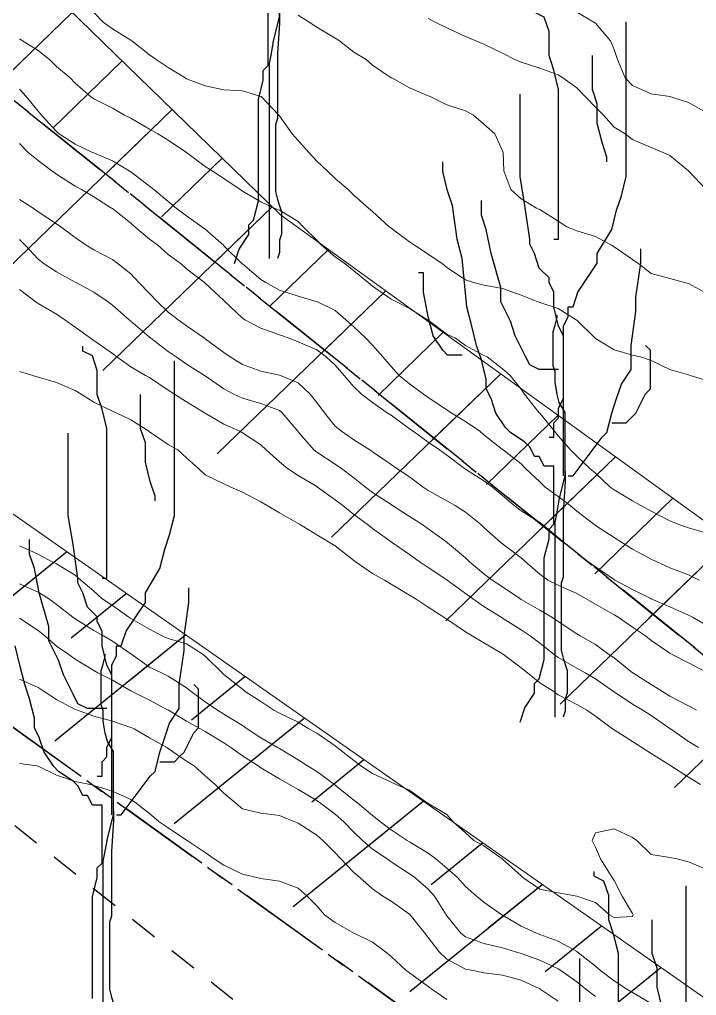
# Model space of a CAD drawing. Header units: centimetres. Extents: x 0 to 642158, y -847 to 649707.
# Drawn here: x 616807.75 to 616825.97, y 621189.58 to 621215.82 of the extents above; entities that cross this region are included whole.
import ezdxf

# ---------------------------------------------------------------- set-up
doc = ezdxf.new("R2010")
doc.units = ezdxf.units.CM
doc.header["$MEASUREMENT"] = 0
doc.linetypes.add('CENTERX2', pattern=[4, 2.5, -0.5, 0.5, -0.5])
doc.linetypes.add('JIS_02_0.7', pattern=[1.35, 0.75, -0.6])
for name, color, linetype, lineweight in [('MEV_flux_V', 7, 'Continuous', 15), ('MEV_schema paysager_V', 7, 'Continuous', 20), ('MEV_vegetal_V', 7, 'Continuous', 25), ('WAL_parcellaire agricole', 7, 'JIS_02_0.7', 25), ('WAL_topographie 0.5', 253, 'Continuous', 20)]:
    doc.layers.add(name, color=color, linetype=linetype, lineweight=lineweight)
doc.layers.add('MEV_schema paysager_Ha', color=7, linetype='Continuous', lineweight=25, transparency=0.13)
doc.layers.add('SPW_parcellaire cadastral', color=7, linetype='CENTERX2', lineweight=25, true_color=0xff0542)

# ---------------------------------------------------------------- blocks, each defined once
blk = doc.blocks.new('legende vegetal')
at = {"layer": 'MEV_vegetal_V'}
for points in [[(616813.435, 621209.066), (616813.565, 621209.456), (616813.825, 621209.846), (616813.825, 621210.105), (616813.954, 621210.235), (616814.084, 621210.754), (616814.084, 621213.482), (616814.215, 621214.002), (616814.215, 621214.261), (616814.344, 621214.391), (616814.344, 621215.95)], [(616814.378, 621209.201), (616814.378, 621214.443), (616814.433, 621214.716), (616814.488, 621215.043), (616814.652, 621215.699), (616814.652, 621217.391), (616814.488, 621217.664), (616814.433, 621217.882), (616814.378, 621218.21), (616814.378, 621218.483), (616814.323, 621218.647), (616814.323, 621219.575), (616814.378, 621219.739), (616814.433, 621219.957), (616814.433, 621220.012)], [(616822.032, 621209.722), (616822.162, 621209.722), (616822.162, 621213.748), (616822.032, 621214.268), (616821.903, 621214.658), (616821.903, 621215.307), (616821.773, 621215.696), (616821.513, 621215.826), (616821.513, 621215.957)], [(616814.652, 621215.808), (616814.652, 621215.534), (616814.597, 621214.716), (616814.597, 621212.969), (616814.542, 621212.805), (616814.542, 621211.003), (616814.597, 621210.785), (616814.652, 621210.621), (616814.706, 621210.457), (616814.706, 621209.857), (616814.652, 621209.693), (616814.652, 621209.365), (616814.597, 621209.201)], [(616821.903, 621204.397), (616822.032, 621204.397), (616822.032, 621204.787), (616822.162, 621204.916), (616822.162, 621205.176), (616822.292, 621205.436), (616822.292, 621207.384), (616822.422, 621207.644), (616822.422, 621207.904), (616822.552, 621207.904), (616822.682, 621208.293), (616823.202, 621209.073), (616823.202, 621209.333), (616823.592, 621209.982), (616823.722, 621210.501), (616823.851, 621210.891), (616823.981, 621211.41), (616823.981, 621215.567)], [(616823.461, 621211.8), (616823.461, 621211.93), (616823.332, 621212.32), (616823.202, 621212.839), (616823.202, 621213.359), (616823.072, 621213.748), (616823.072, 621214.658)], [(616822.292, 621203.358), (616822.292, 621207.124), (616822.162, 621207.384), (616822.032, 621207.904), (616822.032, 621208.293), (616821.903, 621208.553), (616821.903, 621208.683), (616821.642, 621208.943), (616821.513, 621209.333), (616821.383, 621209.592), (616821.383, 621209.722), (616821.253, 621210.631), (616821.123, 621211.41), (616821.123, 621213.619)], [(616821.123, 621196.734), (616821.253, 621197.123), (616821.513, 621197.513), (616821.513, 621197.773), (616821.642, 621197.903), (616821.773, 621198.422), (616821.773, 621201.15), (616821.903, 621201.669), (616821.903, 621201.929), (616822.032, 621202.059), (616822.032, 621203.618), (616821.773, 621203.618), (616821.642, 621203.877), (616821.513, 621203.877), (616821.383, 621204.137), (616821.253, 621204.267), (616820.863, 621204.527), (616820.733, 621204.657), (616820.473, 621205.046), (616820.343, 621205.436), (616820.213, 621205.696), (616820.213, 621205.955), (616820.084, 621206.475), (616819.954, 621206.865), (616819.823, 621207.384), (616819.694, 621207.904), (616819.564, 621209.202), (616819.434, 621209.722), (616819.304, 621210.631), (616819.174, 621211.021), (616819.044, 621211.54), (616819.044, 621211.8)], [(616822.162, 621206.215), (616821.642, 621206.215), (616821.383, 621206.345), (616821.253, 621206.605), (616820.993, 621207.124), (616820.863, 621207.514), (616820.603, 621208.034), (616820.603, 621208.423), (616820.343, 621209.333), (616820.213, 621209.982), (616820.084, 621210.371), (616820.084, 621210.761)], [(616822.422, 621203.358), (616822.552, 621203.358), (616823.332, 621204.397), (616823.461, 621204.527), (616823.592, 621205.046), (616823.722, 621205.436), (616823.851, 621205.826), (616824.111, 621206.215), (616824.111, 621206.865), (616824.241, 621207.774), (616824.241, 621208.164), (616824.371, 621209.073), (616824.371, 621209.462)], [(616819.564, 621206.605), (616819.174, 621206.605), (616819.044, 621206.735), (616818.784, 621207.124), (616818.654, 621207.644), (616818.524, 621208.293), (616818.524, 621208.813), (616818.394, 621208.813)], [(616822.066, 621196.869), (616822.066, 621202.11), (616822.121, 621202.384), (616822.176, 621202.711), (616822.34, 621203.366), (616822.34, 621205.059), (616822.176, 621205.332), (616822.121, 621205.55), (616822.066, 621205.878), (616822.066, 621206.151), (616822.011, 621206.314), (616822.011, 621207.242), (616822.066, 621207.407), (616822.121, 621207.625), (616822.121, 621207.679)], [(616809.874, 621200.607), (616810.004, 621200.607), (616810.004, 621204.633), (616809.874, 621205.153), (616809.745, 621205.543), (616809.745, 621206.192), (616809.615, 621206.581), (616809.355, 621206.711), (616809.355, 621206.841)], [(616823.592, 621204.787), (616823.981, 621204.787), (616824.111, 621204.916), (616824.241, 621205.046), (616824.501, 621205.566), (616824.631, 621205.696), (616824.631, 621206.735), (616824.501, 621206.865)], [(616809.745, 621195.282), (616809.874, 621195.282), (616809.874, 621195.671), (616810.004, 621195.801), (616810.004, 621196.061), (616810.135, 621196.321), (616810.135, 621198.269), (616810.264, 621198.529), (616810.264, 621198.788), (616810.394, 621198.788), (616810.524, 621199.178), (616811.044, 621199.957), (616811.044, 621200.217), (616811.434, 621200.867), (616811.564, 621201.386), (616811.693, 621201.776), (616811.823, 621202.295), (616811.823, 621206.452)], [(616811.303, 621202.685), (616811.303, 621202.815), (616811.174, 621203.205), (616811.044, 621203.724), (616811.044, 621204.244), (616810.914, 621204.633), (616810.914, 621205.543)], [(616810.135, 621194.243), (616810.135, 621198.009), (616810.004, 621198.269), (616809.874, 621198.788), (616809.874, 621199.178), (616809.745, 621199.438), (616809.745, 621199.568), (616809.484, 621199.828), (616809.355, 621200.217), (616809.225, 621200.477), (616809.225, 621200.607), (616809.095, 621201.516), (616808.965, 621202.295), (616808.965, 621204.503)], [(616822.34, 621203.475), (616822.34, 621203.202), (616822.285, 621202.384), (616822.285, 621200.636), (616822.23, 621200.473), (616822.23, 621198.671), (616822.285, 621198.452), (616822.34, 621198.289), (616822.394, 621198.125), (616822.394, 621197.524), (616822.34, 621197.361), (616822.34, 621197.033), (616822.285, 621196.869)], [(616809.615, 621189.307), (616809.615, 621192.035), (616809.745, 621192.554), (616809.745, 621192.814), (616809.874, 621192.944), (616809.874, 621194.502), (616809.615, 621194.502), (616809.484, 621194.762), (616809.355, 621194.762), (616809.225, 621195.022), (616809.095, 621195.152), (616808.705, 621195.412), (616808.575, 621195.542), (616808.316, 621195.931), (616808.185, 621196.321), (616808.055, 621196.581), (616808.055, 621196.84), (616807.926, 621197.36), (616807.796, 621197.75), (616807.665, 621198.269), (616807.536, 621198.788)], [(616810.004, 621197.1), (616809.484, 621197.1), (616809.225, 621197.23), (616809.095, 621197.49), (616808.835, 621198.009), (616808.705, 621198.399), (616808.445, 621198.919), (616808.445, 621199.308), (616808.185, 621200.217), (616808.055, 621200.867), (616807.926, 621201.256), (616807.926, 621201.646)], [(616810.264, 621194.243), (616810.394, 621194.243), (616811.174, 621195.282), (616811.303, 621195.412), (616811.434, 621195.931), (616811.564, 621196.321), (616811.693, 621196.711), (616811.954, 621197.1), (616811.954, 621197.75), (616812.083, 621198.659), (616812.083, 621199.049), (616812.213, 621199.957), (616812.213, 621200.347)], [(616809.908, 621187.754), (616809.908, 621192.995), (616809.963, 621193.269), (616810.018, 621193.596), (616810.182, 621194.251), (616810.182, 621195.944), (616810.018, 621196.216), (616809.963, 621196.435), (616809.908, 621196.763), (616809.908, 621197.036), (616809.854, 621197.199), (616809.854, 621198.127), (616809.908, 621198.292), (616809.963, 621198.51), (616809.963, 621198.564)], [(616811.434, 621195.671), (616811.823, 621195.671), (616811.954, 621195.801), (616812.083, 621195.931), (616812.343, 621196.451), (616812.473, 621196.581), (616812.473, 621197.62), (616812.343, 621197.75)], [(616810.182, 621194.36), (616810.182, 621194.087), (616810.127, 621193.269), (616810.127, 621191.521), (616810.072, 621191.358), (616810.072, 621189.556), (616810.127, 621189.337), (616810.182, 621189.174), (616810.236, 621189.01), (616810.236, 621188.409), (616810.182, 621188.246), (616810.182, 621187.918), (616810.127, 621187.754)], [(616823.641, 621186.488), (616823.771, 621186.488), (616823.771, 621190.514), (616823.641, 621191.033), (616823.512, 621191.423), (616823.512, 621192.072), (616823.382, 621192.462), (616823.122, 621192.592), (616823.122, 621192.722)], [(616823.512, 621181.163), (616823.641, 621181.163), (616823.641, 621181.552), (616823.771, 621181.682), (616823.771, 621181.942), (616823.902, 621182.202), (616823.902, 621184.15), (616824.031, 621184.409), (616824.031, 621184.669), (616824.161, 621184.669), (616824.291, 621185.059), (616824.811, 621185.838), (616824.811, 621186.098), (616825.201, 621186.747), (616825.331, 621187.267), (616825.46, 621187.657), (616825.59, 621188.176), (616825.59, 621192.332)], [(616825.071, 621188.566), (616825.071, 621188.695), (616824.941, 621189.085), (616824.811, 621189.605), (616824.811, 621190.124), (616824.681, 621190.514), (616824.681, 621191.423)], [(616823.902, 621180.123), (616823.902, 621183.89), (616823.771, 621184.15), (616823.641, 621184.669), (616823.641, 621185.059), (616823.512, 621185.319), (616823.512, 621185.449), (616823.252, 621185.708), (616823.122, 621186.098), (616822.992, 621186.358), (616822.992, 621186.488), (616822.862, 621187.397), (616822.732, 621188.176), (616822.732, 621190.384)]]:
    blk.add_lwpolyline(points, dxfattribs=at)

msp = doc.modelspace()

# ---------------------------------------------------------------- hatches: boundary and pattern name
at = {"layer": 'MEV_schema paysager_Ha', "transparency": 33554687}
h = msp.add_hatch(dxfattribs=at)
h.set_pattern_fill('ANSI31', color=60, scale=30, angle=359)
h.paths.add_polyline_path([(616757.324, 621259.849), (616760.155, 621257.242), (616760.982, 621256.726), (616761.085, 621254.97), (616761.292, 621252.904), (616762.739, 621251.355), (616766.252, 621247.429), (616776.276, 621240.095), (616803.635, 621221.386), (616814.775, 621210.573), (616832.211, 621197.985), (616844.965, 621188.786), (616864.899, 621172.406), (616872.703, 621166.356), (616874.496, 621164.947), (616886.002, 621150.276), (616883.932, 621149.958), (616881.224, 621149.639), (616872.465, 621156.485), (616855.742, 621169.779), (616840.293, 621183.152), (616825.694, 621194.945), (616802.145, 621212.096), (616783.054, 621227.818), (616772.886, 621235.766), (616764.994, 621244.141), (616758.559, 621250.209), (616756.434, 621253.911), (616755.706, 621255.731), (616755.584, 621257.613), (616755.706, 621258.644), (616756.92, 621259.615)])
h = msp.add_hatch(dxfattribs=at)
h.set_pattern_fill('ANSI31', color=60, scale=15, angle=359)
h.paths.add_polyline_path([(616757.324, 621259.849), (616760.155, 621257.242), (616760.982, 621256.726), (616761.085, 621254.97), (616761.292, 621252.904), (616762.739, 621251.355), (616766.252, 621247.429), (616776.276, 621240.095), (616803.635, 621221.386), (616814.775, 621210.573), (616832.211, 621197.985), (616844.965, 621188.786), (616864.899, 621172.406), (616872.703, 621166.356), (616874.496, 621164.947), (616886.002, 621150.276), (616883.932, 621149.958), (616881.75, 621152.337), (616874.75, 621159.908), (616858.874, 621173.092), (616842.557, 621186.029), (616828, 621196.997), (616806.346, 621214.81), (616786.102, 621230.091), (616775.767, 621237.806), (616766.25, 621245.564), (616760.173, 621251.167), (616760.132, 621253.928), (616759.25, 621255.916), (616756.75, 621257.606), (616755.706, 621258.644), (616756.92, 621259.615)])
h = msp.add_hatch(dxfattribs=at)
h.set_pattern_fill('ANSI31', color=60, scale=30, angle=354)
h.paths.add_polyline_path([(616763.793, 621237.399), (616780.361, 621223.636), (616806.73, 621203.109), (616835.432, 621183.048), (616849.2, 621170.918), (616860.426, 621161.465), (616877.021, 621145.92), (616895.432, 621126.667), (616906.244, 621113.266), (616915.551, 621100.874), (616925.104, 621088.577), (616933.769, 621076.473), (616936.099, 621075.05), (616937.977, 621072.979), (616937.912, 621070.973), (616937.135, 621069.225), (616936.358, 621067.608), (616937.135, 621064.501), (616940.76, 621060.683), (616945.227, 621056.8), (616947.105, 621052.206), (616962.41, 621024.728), (616974.109, 620995.255), (616988.613, 620964.831), (617000.873, 620934.818), (616994.034, 620945.287), (616980.56, 620976.65), (616967.841, 621003.399), (616952.474, 621032.764), (616936.299, 621056.62), (616930.996, 621060.508), (616927.549, 621064.307), (616925.604, 621066.074), (616925.516, 621067.841), (616925.125, 621068.86), (616924.852, 621069.499), (616924.487, 621070.183), (616924.304, 621071.324), (616923.391, 621073.103), (616922.341, 621073.925), (616921.096, 621075.97), (616919.417, 621078.356), (616911.722, 621092.304), (616907.214, 621097.272), (616901.665, 621105.707), (616893.69, 621116.453), (616882.131, 621129.394), (616872.652, 621139.563), (616858.571, 621155.492), (616844.444, 621168.426), (616830.582, 621180.304), (616816.719, 621190.861), (616800.357, 621202.226), (616786.054, 621214.304), (616772.55, 621226.115), (616757.239, 621240.336), (616751.019, 621247.072), (616746.267, 621252.771), (616748.773, 621253.031), (616755.597, 621245.259), (616761.904, 621239.386)])
h = msp.add_hatch(dxfattribs=at)
h.set_pattern_fill('ANSI31', color=60, scale=15, angle=354)
h.paths.add_polyline_path([(616763.793, 621237.399), (616780.361, 621223.636), (616806.73, 621203.109), (616835.432, 621183.048), (616849.2, 621170.918), (616860.426, 621161.465), (616877.021, 621145.92), (616895.432, 621126.667), (616906.244, 621113.266), (616915.551, 621100.874), (616925.104, 621088.577), (616933.769, 621076.473), (616936.099, 621075.05), (616937.977, 621072.979), (616937.912, 621070.973), (616937.135, 621069.225), (616936.358, 621067.608), (616937.135, 621064.501), (616940.76, 621060.683), (616945.227, 621056.8), (616947.105, 621052.206), (616962.41, 621024.728), (616974.109, 620995.255), (616988.613, 620964.831), (617000.873, 620934.818), (616995.278, 620946.197), (616981.322, 620977.591), (616968.949, 621004.724), (616954.95, 621033.47), (616939.273, 621058.598), (616934.212, 621062.775), (616932.292, 621066.548), (616932.356, 621068.019), (616932.484, 621070.385), (616932.676, 621072.303), (616931.333, 621074.286), (616929.926, 621075.948), (616928.134, 621077.547), (616926.215, 621078.186), (616923.976, 621080.872), (616915.079, 621094.601), (616910.377, 621100.394), (616904.363, 621108.155), (616896.709, 621119.194), (616884.982, 621132.444), (616875.303, 621142.281), (616859.978, 621158.245), (616846.267, 621170.017), (616832.7, 621182.018), (616818.337, 621192.934), (616802.115, 621203.987), (616787.085, 621215.761), (616773.725, 621227.447), (616758.184, 621241.318), (616751.756, 621248.212), (616746.267, 621252.771), (616748.773, 621253.031), (616755.597, 621245.259), (616761.904, 621239.386)])

# ---------------------------------------------------------------- linework, layer by layer
at = {"layer": 'MEV_flux_V', "color": 6}
msp.add_lwpolyline([(616785.789, 621200.806, -0.097875), (616829.095, 621259.317, -0.156904)], format="xyb", dxfattribs=at)
at = {"layer": 'MEV_schema paysager_V', "color": 60}
for points in [[(616757.378, 621259.89), (616759.489, 621257.843), (616761.096, 621255.734), (616761.292, 621252.904), (616762.739, 621251.355), (616766.252, 621247.429), (616776.276, 621240.095), (616803.635, 621221.386), (616814.775, 621210.573), (616832.211, 621197.985), (616844.965, 621188.786), (616864.899, 621172.406), (616872.703, 621166.356), (616874.097, 621165.6), (616885.131, 621151.31)], [(616748.773, 621253.031), (616755.597, 621245.259), (616761.904, 621239.386), (616763.793, 621237.399), (616780.361, 621223.636), (616806.73, 621203.109), (616835.432, 621183.048), (616849.2, 621170.918), (616860.426, 621161.465), (616877.021, 621145.92), (616895.432, 621126.667), (616906.244, 621113.266)]]:
    msp.add_lwpolyline(points, dxfattribs=at)
at = {"layer": 'MEV_vegetal_V'}
msp.add_lwpolyline([(616823.652, 621212.56), (616823.652, 621212.56)], dxfattribs=at)
at = {"layer": 'SPW_parcellaire cadastral'}
for points in [[(616718.835, 621287.856), (616753.119, 621246.609), (616783.079, 621216.904), (616803.88, 621199.445), (616825.651, 621183.795), (616841.151, 621171.07), (616772.42, 621142.06), (616722.671, 621121.06), (616716.437, 621128.668)], [(616759.547, 621253.317), (616769.052, 621263.236), (616807.471, 621257.591), (616853.21, 621251.95), (616855.188, 621236.398), (616860.014, 621211.506), (616871.754, 621169.863), (616875.83, 621158.333), (616880.257, 621148.971), (616874.289, 621147.611), (616838.405, 621188.897), (616792.367, 621225.886), (616769.031, 621243.825), (616759.547, 621253.317)], [(617069.693, 620775.462), (617042.312, 620836.61), (617036.267, 620850.114), (617034.006, 620855.163), (617017.558, 620891.904), (616974.006, 620989.185), (616961.91, 621014.447), (616950.392, 621034.719), (616936.965, 621054.591), (616923.841, 621069.865), (616923.568, 621072.35), (616921.936, 621074.869), (616902.276, 621105.214), (616875.163, 621136.929), (616841.151, 621171.07), (616825.651, 621183.795), (616803.88, 621199.445), (616783.079, 621216.904), (616753.119, 621246.609), (616755.27, 621248.854), (616758.203, 621251.915), (616759.547, 621253.317)], [(616759.547, 621253.317), (616769.031, 621243.825), (616792.367, 621225.886), (616838.405, 621188.897), (616874.289, 621147.611), (616880.257, 621148.971), (616875.83, 621158.333), (616871.754, 621169.863), (616860.014, 621211.506), (616855.188, 621236.398), (616853.21, 621251.95), (616866.215, 621247.765), (616874.077, 621241.92), (616881.234, 621232.553), (616885.867, 621223.79), (616890.69, 621210.508), (616901.351, 621171.858)]]:
    msp.add_lwpolyline(points, dxfattribs=at)
at = {"layer": 'WAL_parcellaire agricole'}
msp.add_lwpolyline([(616729.279, 621214.505), (616755.498, 621243.526), (616799.169, 621200.865), (616838.173, 621169.87), (616922.849, 621078.881), (616887.651, 621066.277), (616828.245, 621125.169), (616732.293, 621211.325), (616729.279, 621214.505)], dxfattribs=at)
at = {"layer": 'WAL_topographie 0.5'}
for points in [[(616826.25, 621206.114), (616825.799, 621206.25), (616825.75, 621206.263), (616825.25, 621206.414), (616824.75, 621206.656), (616824.459, 621206.75), (616824.25, 621206.798), (616823.75, 621206.939), (616823.25, 621207.24), (616823.239, 621207.25), (616822.75, 621207.733), (616822.729, 621207.75), (616822.25, 621208.049), (616821.75, 621208.211), (616821.651, 621208.25), (616821.25, 621208.41), (616820.75, 621208.585), (616820.25, 621208.675), (616819.967, 621208.75), (616819.75, 621208.819), (616819.25, 621209.158), (616819.134, 621209.25), (616818.75, 621209.51), (616818.378, 621209.75), (616818.25, 621209.841), (616817.75, 621210.214), (616817.699, 621210.25), (616817.25, 621210.655), (616817.141, 621210.75), (616816.75, 621211.095), (616816.595, 621211.25), (616816.25, 621211.544), (616816.035, 621211.75), (616815.75, 621212.015), (616815.536, 621212.25), (616815.25, 621212.571), (616815.087, 621212.75), (616814.75, 621213.233), (616814.734, 621213.25), (616814.257, 621213.75), (616814.25, 621213.756), (616813.75, 621213.907), (616813.25, 621213.932), (616812.75, 621214.037), (616812.25, 621214.231), (616812.214, 621214.25), (616811.75, 621214.529), (616811.426, 621214.75), (616811.25, 621214.876), (616810.772, 621215.25), (616810.75, 621215.267), (616810.25, 621215.569), (616810.003, 621215.75), (616809.75, 621216.014)], [(616826.25, 621208.453), (616825.75, 621208.724), (616825.644, 621208.75), (616825.25, 621208.859), (616824.75, 621208.99), (616824.419, 621209.25), (616824.25, 621209.373), (616823.75, 621209.709), (616823.681, 621209.75), (616823.25, 621209.983), (616822.75, 621210.144), (616822.48, 621210.25), (616822.25, 621210.396), (616821.75, 621210.71), (616821.663, 621210.75), (616821.25, 621210.997), (616820.971, 621211.25), (616820.787, 621211.75), (616820.766, 621212.25), (616820.75, 621212.292), (616820.544, 621212.75), (616820.25, 621213.011), (616819.967, 621213.25), (616819.75, 621213.367), (616819.25, 621213.53), (616818.801, 621213.75), (616818.75, 621213.77), (616818.25, 621213.983), (616817.77, 621214.25), (616817.75, 621214.258), (616817.25, 621214.595), (616817.083, 621214.75), (616816.75, 621214.941), (616816.365, 621215.25), (616816.25, 621215.322), (616815.75, 621215.615), (616815.544, 621215.75), (616815.25, 621215.936)], [(616826.229, 621211.25), (616825.753, 621211.75), (616825.75, 621211.753), (616825.25, 621212.163), (616825.07, 621212.25), (616824.75, 621212.378), (616824.25, 621212.599), (616824.054, 621212.75), (616823.75, 621212.925), (616823.466, 621213.25), (616823.25, 621213.462), (616822.972, 621213.75), (616822.75, 621213.985), (616822.37, 621214.25), (616822.25, 621214.336), (616821.75, 621214.515), (616821.25, 621214.674), (616821.08, 621214.75), (616820.75, 621214.913), (616820.25, 621215.158), (616820.034, 621215.25), (616819.75, 621215.363), (616819.25, 621215.595), (616818.933, 621215.75), (616818.75, 621215.846)], [(616826.25, 621213.309), (616825.75, 621213.591), (616825.256, 621213.75), (616825.25, 621213.753), (616824.75, 621213.823), (616824.25, 621214.047), (616824.049, 621214.25), (616823.846, 621214.75), (616823.75, 621215.017), (616823.656, 621215.25), (616823.25, 621215.722), (616823.211, 621215.75), (616822.75, 621216.022)], [(616826.25, 621202.006), (616825.75, 621202.151), (616825.468, 621202.25), (616825.25, 621202.346), (616824.75, 621202.604), (616824.468, 621202.75), (616824.25, 621202.878), (616823.75, 621203.175), (616823.645, 621203.25), (616823.25, 621203.627), (616823.098, 621203.75), (616822.75, 621204.08), (616822.578, 621204.25), (616822.25, 621204.624), (616822.145, 621204.75), (616821.75, 621205.236), (616821.734, 621205.25), (616821.343, 621205.75), (616821.25, 621205.885), (616820.958, 621206.25), (616820.75, 621206.425), (616820.34, 621206.75), (616820.25, 621206.791), (616819.75, 621207.06), (616819.48, 621207.25), (616819.25, 621207.36), (616818.75, 621207.737), (616818.734, 621207.75), (616818.25, 621208.052), (616817.86, 621208.25), (616817.75, 621208.305), (616817.25, 621208.649), (616817.134, 621208.75), (616816.75, 621209.066), (616816.511, 621209.25), (616816.25, 621209.442), (616815.879, 621209.75), (616815.75, 621209.886), (616815.384, 621210.25), (616815.25, 621210.392), (616814.75, 621210.697), (616814.608, 621210.75), (616814.25, 621210.923), (616813.75, 621211.204), (616813.688, 621211.25), (616813.25, 621211.547), (616812.94, 621211.75), (616812.75, 621211.871), (616812.25, 621212.25), (616812.25, 621212.25), (616811.75, 621212.58), (616811.475, 621212.75), (616811.25, 621212.874), (616810.75, 621213.167), (616810.578, 621213.25), (616810.25, 621213.441), (616809.75, 621213.693), (616809.663, 621213.75), (616809.25, 621214.113), (616809.117, 621214.25), (616808.75, 621214.562), (616808.557, 621214.75), (616808.25, 621214.987), (616807.83, 621215.25), (616807.75, 621215.299)], [(616826.043, 621200.75), (616825.75, 621200.886), (616825.25, 621201.076), (616824.88, 621201.25), (616824.75, 621201.312), (616824.25, 621201.584), (616823.976, 621201.75), (616823.75, 621201.89), (616823.25, 621202.215), (616823.205, 621202.25), (616822.75, 621202.6), (616822.566, 621202.75), (616822.25, 621202.999), (616821.9, 621203.25), (616821.75, 621203.388), (616821.37, 621203.75), (616821.25, 621203.873), (616820.765, 621204.25), (616820.75, 621204.261), (616820.25, 621204.657), (616820.136, 621204.75), (616819.75, 621205.015), (616819.366, 621205.25), (616819.25, 621205.323), (616818.75, 621205.662), (616818.624, 621205.75), (616818.25, 621206.025), (616817.972, 621206.25), (616817.75, 621206.494), (616817.53, 621206.75), (616817.25, 621207.064), (616817.071, 621207.25), (616816.75, 621207.554), (616816.536, 621207.75), (616816.25, 621207.993), (616815.75, 621208.237), (616815.698, 621208.25), (616815.25, 621208.38), (616814.75, 621208.544), (616814.379, 621208.75), (616814.25, 621208.833), (616813.75, 621209.248), (616813.748, 621209.25), (616813.25, 621209.739), (616813.239, 621209.75), (616812.75, 621210.187), (616812.657, 621210.25), (616812.25, 621210.546), (616811.968, 621210.75), (616811.75, 621210.924), (616811.367, 621211.25), (616811.25, 621211.345), (616810.75, 621211.723), (616810.707, 621211.75), (616810.25, 621212.023), (616809.75, 621212.234), (616809.719, 621212.25), (616809.25, 621212.469), (616808.823, 621212.75), (616808.75, 621212.808), (616808.341, 621213.25), (616808.25, 621213.361), (616807.933, 621213.75), (616807.75, 621213.948)], [(616826.25, 621199.53), (616825.86, 621199.75), (616825.75, 621199.808), (616825.25, 621200.032), (616824.75, 621200.246), (616824.743, 621200.25), (616824.25, 621200.494), (616823.774, 621200.75), (616823.75, 621200.764), (616823.25, 621201.105), (616823.044, 621201.25), (616822.75, 621201.477), (616822.419, 621201.75), (616822.25, 621201.896), (616821.82, 621202.25), (616821.75, 621202.3), (616821.25, 621202.607), (616821.067, 621202.75), (616820.75, 621203.027), (616820.479, 621203.25), (616820.25, 621203.417), (616819.75, 621203.735), (616819.725, 621203.75), (616819.25, 621204.103), (616819.051, 621204.25), (616818.75, 621204.459), (616818.348, 621204.75), (616818.25, 621204.819), (616817.75, 621205.185), (616817.65, 621205.25), (616817.25, 621205.523), (616816.951, 621205.75), (616816.75, 621205.946), (616816.487, 621206.25), (616816.25, 621206.523), (616816.007, 621206.75), (616815.75, 621206.941), (616815.25, 621207.159), (616815.004, 621207.25), (616814.75, 621207.341), (616814.25, 621207.526), (616813.813, 621207.75), (616813.75, 621207.789), (616813.264, 621208.25), (616813.25, 621208.264), (616812.75, 621208.733), (616812.726, 621208.75), (616812.25, 621209.116), (616812.098, 621209.25), (616811.75, 621209.504), (616811.471, 621209.75), (616811.25, 621209.917), (616810.856, 621210.25), (616810.75, 621210.345), (616810.25, 621210.737), (616810.231, 621210.75), (616809.75, 621211.054), (616809.42, 621211.25), (616809.25, 621211.341), (616808.75, 621211.663), (616808.625, 621211.75), (616808.25, 621212.03), (616807.987, 621212.25), (616807.75, 621212.487)], [(616826.25, 621198.261), (616825.75, 621198.527), (616825.314, 621198.75), (616825.25, 621198.785), (616824.75, 621199.128), (616824.601, 621199.25), (616824.25, 621199.479), (616823.866, 621199.75), (616823.75, 621199.817), (616823.25, 621200.099), (616822.985, 621200.25), (616822.75, 621200.385), (616822.25, 621200.616), (616821.973, 621200.75), (616821.75, 621200.904), (616821.357, 621201.25), (616821.25, 621201.347), (616820.75, 621201.721), (616820.715, 621201.75), (616820.25, 621202.162), (616820.156, 621202.25), (616819.75, 621202.577), (616819.476, 621202.75), (616819.25, 621202.877), (616818.75, 621203.161), (616818.615, 621203.25), (616818.25, 621203.529), (616817.906, 621203.75), (616817.75, 621203.857), (616817.25, 621204.199), (616817.177, 621204.25), (616816.75, 621204.523), (616816.415, 621204.75), (616816.25, 621204.891), (616815.957, 621205.25), (616815.75, 621205.523), (616815.574, 621205.75), (616815.25, 621206.048), (616814.778, 621206.25), (616814.75, 621206.261), (616814.25, 621206.369), (616813.75, 621206.543), (616813.419, 621206.75), (616813.25, 621206.867), (616812.75, 621207.238), (616812.732, 621207.25), (616812.25, 621207.585), (616812.017, 621207.75), (616811.75, 621207.957), (616811.444, 621208.25), (616811.25, 621208.451), (616810.963, 621208.75), (616810.75, 621208.982), (616810.41, 621209.25), (616810.25, 621209.367), (616809.75, 621209.628), (616809.548, 621209.75), (616809.25, 621209.956), (616808.862, 621210.25), (616808.75, 621210.326), (616808.25, 621210.654), (616808.117, 621210.75), (616807.75, 621210.983)], [(616825.971, 621197.25), (616825.75, 621197.367), (616825.25, 621197.63), (616825.055, 621197.75), (616824.75, 621197.944), (616824.259, 621198.25), (616824.25, 621198.257), (616823.75, 621198.654), (616823.613, 621198.75), (616823.25, 621199.015), (616822.838, 621199.25), (616822.75, 621199.302), (616822.25, 621199.633), (616822.08, 621199.75), (616821.75, 621199.939), (616821.25, 621200.227), (616821.213, 621200.25), (616820.75, 621200.567), (616820.475, 621200.75), (616820.25, 621200.918), (616819.848, 621201.25), (616819.75, 621201.345), (616819.267, 621201.75), (616819.25, 621201.764), (616818.75, 621202.127), (616818.575, 621202.25), (616818.25, 621202.456), (616817.793, 621202.75), (616817.75, 621202.778), (616817.25, 621203.106), (616817.059, 621203.25), (616816.75, 621203.498), (616816.417, 621203.75), (616816.25, 621203.865), (616815.75, 621204.191), (616815.672, 621204.25), (616815.25, 621204.736), (616815.239, 621204.75), (616814.821, 621205.25), (616814.75, 621205.306), (616814.25, 621205.499), (616813.75, 621205.639), (616813.515, 621205.75), (616813.25, 621205.89), (616812.75, 621206.238), (616812.731, 621206.25), (616812.25, 621206.558), (616811.965, 621206.75), (616811.75, 621206.899), (616811.284, 621207.25), (616811.25, 621207.279), (616810.75, 621207.714), (616810.704, 621207.75), (616810.25, 621208.14), (616810.108, 621208.25), (616809.75, 621208.488), (616809.276, 621208.75), (616809.25, 621208.763), (616808.75, 621209.036), (616808.415, 621209.25), (616808.25, 621209.381), (616807.908, 621209.75), (616807.75, 621209.903)], [(616826.021, 621196.25), (616825.75, 621196.409), (616825.266, 621196.75), (616825.25, 621196.761), (616824.75, 621197.107), (616824.524, 621197.25), (616824.25, 621197.411), (616823.75, 621197.74), (616823.736, 621197.75), (616823.25, 621198.093), (616822.975, 621198.25), (616822.75, 621198.382), (616822.25, 621198.669), (616822.139, 621198.75), (616821.75, 621199.049), (616821.493, 621199.25), (616821.25, 621199.414), (616820.75, 621199.728), (616820.714, 621199.75), (616820.25, 621200.038), (616819.946, 621200.25), (616819.75, 621200.392), (616819.256, 621200.75), (616819.25, 621200.755), (616818.75, 621201.09), (616818.51, 621201.25), (616818.25, 621201.436), (616817.789, 621201.75), (616817.75, 621201.777), (616817.25, 621202.132), (616817.106, 621202.25), (616816.75, 621202.515), (616816.452, 621202.75), (616816.25, 621202.906), (616815.772, 621203.25), (616815.75, 621203.264), (616815.25, 621203.558), (616814.96, 621203.75), (616814.75, 621203.925), (616814.387, 621204.25), (616814.25, 621204.385), (616813.75, 621204.712), (616813.683, 621204.75), (616813.25, 621204.939), (616812.75, 621205.239), (616812.731, 621205.25), (616812.25, 621205.54), (616811.925, 621205.75), (616811.75, 621205.859), (616811.25, 621206.193), (616811.144, 621206.25), (616810.75, 621206.48), (616810.374, 621206.75), (616810.25, 621206.84), (616809.75, 621207.194), (616809.665, 621207.25), (616809.25, 621207.549), (616808.975, 621207.75), (616808.75, 621207.903), (616808.25, 621208.189), (616808.163, 621208.25), (616807.75, 621208.562)], [(616826.077, 621195.25), (616825.75, 621195.446), (616825.28, 621195.75), (616825.25, 621195.768), (616824.75, 621196.084), (616824.499, 621196.25), (616824.25, 621196.404), (616823.75, 621196.721), (616823.708, 621196.75), (616823.25, 621197.088), (616823.021, 621197.25), (616822.75, 621197.402), (616822.25, 621197.665), (616822.131, 621197.75), (616821.75, 621197.982), (616821.423, 621198.25), (616821.25, 621198.388), (616820.775, 621198.75), (616820.75, 621198.767), (616820.25, 621199.057), (616819.934, 621199.25), (616819.75, 621199.359), (616819.25, 621199.693), (616819.168, 621199.75), (616818.75, 621200.019), (616818.403, 621200.25), (616818.25, 621200.343), (616817.75, 621200.642), (616817.574, 621200.75), (616817.25, 621200.922), (616816.782, 621201.25), (616816.75, 621201.274), (616816.25, 621201.665), (616816.113, 621201.75), (616815.75, 621201.969), (616815.289, 621202.25), (616815.25, 621202.272), (616814.75, 621202.557), (616814.419, 621202.75), (616814.25, 621202.85), (616813.75, 621203.108), (616813.437, 621203.25), (616813.25, 621203.335), (616812.75, 621203.583), (616812.569, 621203.75), (616812.25, 621204.033), (616812.011, 621204.25), (616811.75, 621204.391), (616811.25, 621204.733), (616811.229, 621204.75), (616810.75, 621205.057), (616810.356, 621205.25), (616810.25, 621205.293), (616809.75, 621205.535), (616809.407, 621205.75), (616809.25, 621205.842), (616808.75, 621206.057), (616808.25, 621206.208), (616808.109, 621206.25), (616807.75, 621206.358)], [(616826.25, 621192.963), (616825.75, 621193.17), (616825.442, 621193.25), (616825.25, 621193.291), (616824.75, 621193.372), (616824.362, 621193.75), (616824.25, 621193.829), (616823.75, 621194.061), (616823.25, 621193.95), (616823.159, 621193.75), (616823.25, 621193.568), (616823.39, 621193.25), (616823.704, 621192.75), (616823.75, 621192.667), (616823.967, 621192.25), (616824.25, 621191.786), (616824.263, 621191.75), (616824.25, 621191.704), (616823.75, 621191.675), (616823.628, 621191.75), (616823.25, 621192.08), (616822.75, 621192.25), (616822.75, 621192.25), (616822.25, 621192.339), (616821.75, 621192.441), (616821.3, 621192.75), (616821.25, 621192.797), (616820.75, 621193.245), (616820.743, 621193.25), (616820.25, 621193.599), (616819.979, 621193.75), (616819.75, 621193.95), (616819.421, 621194.25), (616819.25, 621194.443), (616818.75, 621194.74), (616818.733, 621194.75), (616818.25, 621195.095), (616817.888, 621195.25), (616817.75, 621195.311), (616817.25, 621195.547), (616816.934, 621195.75), (616816.75, 621195.898), (616816.303, 621196.25), (616816.25, 621196.294), (616815.75, 621196.636), (616815.538, 621196.75), (616815.25, 621196.931), (616814.75, 621197.173), (616814.599, 621197.25), (616814.25, 621197.485), (616813.824, 621197.75), (616813.75, 621197.812), (616813.25, 621198.212), (616813.205, 621198.25), (616812.75, 621198.707), (616812.695, 621198.75), (616812.25, 621199.03), (616811.75, 621199.181), (616811.592, 621199.25), (616811.25, 621199.427), (616810.75, 621199.718), (616810.693, 621199.75), (616810.25, 621200.063), (616809.965, 621200.25), (616809.75, 621200.448), (616809.402, 621200.75), (616809.25, 621200.878), (616808.75, 621201.189), (616808.615, 621201.25), (616808.25, 621201.444), (616807.75, 621201.668)], [(616824.75, 621189.364), (616824.25, 621189.661), (616824.099, 621189.75), (616823.75, 621189.972), (616823.388, 621190.25), (616823.25, 621190.371), (616822.762, 621190.75), (616822.75, 621190.759), (616822.25, 621191.042), (616821.75, 621191.217), (616821.661, 621191.25), (616821.25, 621191.443), (616820.75, 621191.738), (616820.727, 621191.75), (616820.25, 621192.084), (616820.049, 621192.25), (616819.75, 621192.508), (616819.539, 621192.75), (616819.25, 621193.005), (616818.951, 621193.25), (616818.75, 621193.402), (616818.25, 621193.709), (616818.181, 621193.75), (616817.75, 621194.035), (616817.465, 621194.25), (616817.25, 621194.415), (616816.856, 621194.75), (616816.75, 621194.83), (616816.25, 621195.234), (616816.227, 621195.25), (616815.75, 621195.598), (616815.506, 621195.75), (616815.25, 621195.918), (616814.75, 621196.217), (616814.694, 621196.25), (616814.25, 621196.509), (616813.881, 621196.75), (616813.75, 621196.838), (616813.25, 621197.146), (616813.076, 621197.25), (616812.75, 621197.472), (616812.367, 621197.75), (616812.25, 621197.85), (616811.75, 621198.163), (616811.571, 621198.25), (616811.25, 621198.41), (616810.773, 621198.75), (616810.75, 621198.766), (616810.25, 621199.104), (616810.01, 621199.25), (616809.75, 621199.397), (616809.25, 621199.702), (616809.184, 621199.75), (616808.75, 621200.094), (616808.53, 621200.25), (616808.25, 621200.421), (616807.75, 621200.651)], [(616823.25, 621189.55), (616822.995, 621189.75), (616822.75, 621189.95), (616822.319, 621190.25), (616822.25, 621190.293), (616821.75, 621190.526), (616821.25, 621190.709), (616821.101, 621190.75), (616820.75, 621190.86), (616820.25, 621190.972), (616819.75, 621191.153), (616819.632, 621191.25), (616819.25, 621191.722), (616819.233, 621191.75), (616818.917, 621192.25), (616818.75, 621192.437), (616818.389, 621192.75), (616818.25, 621192.849), (616817.75, 621193.175), (616817.644, 621193.25), (616817.25, 621193.511), (616816.982, 621193.75), (616816.75, 621193.971), (616816.482, 621194.25), (616816.25, 621194.458), (616815.852, 621194.75), (616815.75, 621194.821), (616815.25, 621195.116), (616815.014, 621195.25), (616814.75, 621195.405), (616814.25, 621195.701), (616814.178, 621195.75), (616813.75, 621196.021), (616813.442, 621196.25), (616813.25, 621196.374), (616812.75, 621196.674), (616812.618, 621196.75), (616812.25, 621196.957), (616811.757, 621197.25), (616811.75, 621197.255), (616811.25, 621197.519), (616810.781, 621197.75), (616810.75, 621197.767), (616810.25, 621198.053), (616809.863, 621198.25), (616809.75, 621198.317), (616809.25, 621198.621), (616809.076, 621198.75), (616808.75, 621198.973), (616808.43, 621199.25), (616808.25, 621199.389), (616807.75, 621199.72)], [(616822.25, 621189.429), (616821.762, 621189.75), (616821.75, 621189.757), (616821.25, 621189.991), (616820.75, 621190.125), (616820.25, 621190.191), (616819.961, 621190.25), (616819.75, 621190.288), (616819.25, 621190.554), (616819.041, 621190.75), (616818.75, 621191.135), (616818.66, 621191.25), (616818.266, 621191.75), (616818.25, 621191.768), (616817.75, 621192.118), (616817.533, 621192.25), (616817.25, 621192.448), (616816.909, 621192.75), (616816.75, 621192.884), (616816.4, 621193.25), (616816.25, 621193.411), (616815.912, 621193.75), (616815.75, 621193.888), (616815.25, 621194.21), (616815.159, 621194.25), (616814.75, 621194.414), (616814.25, 621194.479), (616813.75, 621194.6), (616813.572, 621194.75), (616813.25, 621195.022), (616813.021, 621195.25), (616812.75, 621195.483), (616812.456, 621195.75), (616812.25, 621195.878), (616811.75, 621196.224), (616811.713, 621196.25), (616811.25, 621196.509), (616810.835, 621196.75), (616810.75, 621196.788), (616810.25, 621196.953), (616809.75, 621197.09), (616809.313, 621197.25), (616809.25, 621197.272), (616808.75, 621197.541), (616808.415, 621197.75), (616808.25, 621197.861), (616807.75, 621198.081)], [(616819.25, 621189.473), (616818.848, 621189.75), (616818.75, 621189.819), (616818.25, 621190.188), (616818.16, 621190.25), (616817.75, 621190.626), (616817.605, 621190.75), (616817.25, 621191.012), (616816.759, 621191.25), (616816.75, 621191.254), (616816.25, 621191.54), (616815.963, 621191.75), (616815.75, 621191.989), (616815.497, 621192.25), (616815.25, 621192.464), (616814.75, 621192.65), (616814.25, 621192.72), (616814.141, 621192.75), (616813.75, 621192.839), (616813.25, 621193.08), (616812.99, 621193.25), (616812.75, 621193.425), (616812.262, 621193.75), (616812.25, 621193.758), (616811.75, 621194.09), (616811.511, 621194.25), (616811.25, 621194.475), (616810.888, 621194.75), (616810.75, 621194.847), (616810.25, 621195.07), (616809.75, 621195.229), (616809.65, 621195.25), (616809.25, 621195.328), (616808.75, 621195.5), (616808.25, 621195.744), (616808.225, 621195.75), (616807.75, 621195.816)]]:
    msp.add_lwpolyline(points, dxfattribs=at)

# ---------------------------------------------------------------- block references
at = {"layer": 'MEV_vegetal_V'}
msp.add_blockref('legende vegetal', (0.098, 0.193), dxfattribs=at)

doc.saveas('drawing.dxf')
